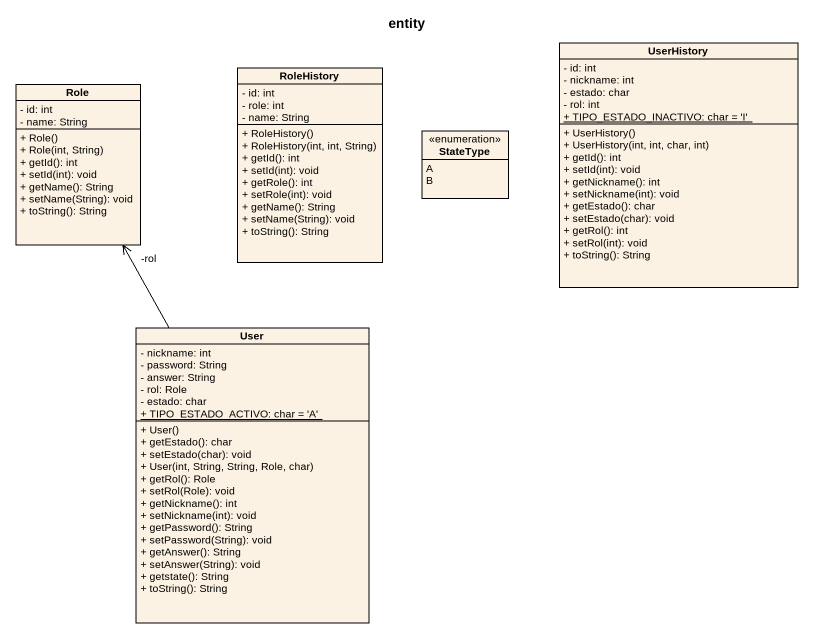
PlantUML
@startuml
title entity
hide circle
hide empty members
skinparam classAttributeIconSize 0
class RoleHistory {
  - id: int
  - role: int
  - name: String
  + RoleHistory()
  + RoleHistory(int, int, String)
  + getId(): int
  + setId(int): void
  + getRole(): int
  + setRole(int): void
  + getName(): String
  + setName(String): void
  + toString(): String
}
class UserHistory {
  - id: int
  - nickname: int
  - estado: char
  - rol: int
  {static} + TIPO_ESTADO_INACTIVO: char = 'I'
  + UserHistory()
  + UserHistory(int, int, char, int)
  + getId(): int
  + setId(int): void
  + getNickname(): int
  + setNickname(int): void
  + getEstado(): char
  + setEstado(char): void
  + getRol(): int
  + setRol(int): void
  + toString(): String
}
class Role {
  - id: int
  - name: String
  + Role()
  + Role(int, String)
  + getId(): int
  + setId(int): void
  + getName(): String
  + setName(String): void
  + toString(): String
}
enum StateType {
  A
  B
}
class User {
  - nickname: int
  - password: String
  - answer: String
  - rol: Role
  - estado: char
  {static} + TIPO_ESTADO_ACTIVO: char = 'A'
  + User()
  + getEstado(): char
  + setEstado(char): void
  + User(int, String, String, Role, char)
  + getRol(): Role
  + setRol(Role): void
  + getNickname(): int
  + setNickname(int): void
  + getPassword(): String
  + setPassword(String): void
  + getAnswer(): String
  + setAnswer(String): void
  + getstate(): String
  + toString(): String
}
User -up-> "-rol" Role
@enduml
